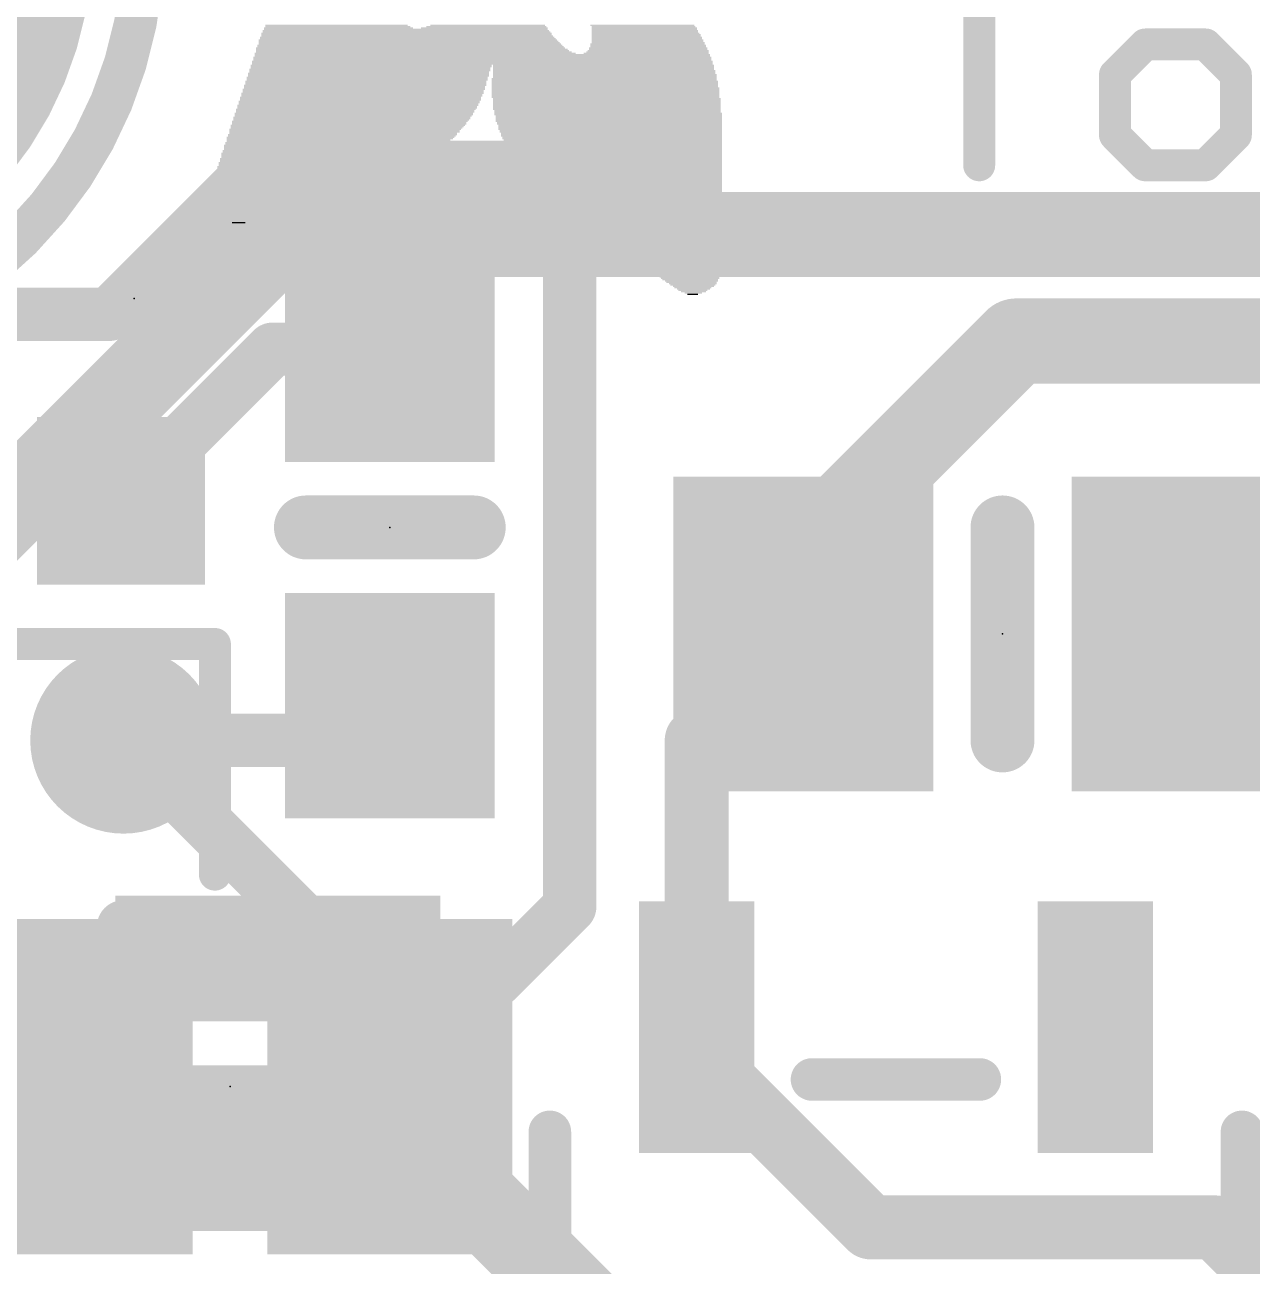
# Model space of a CAD drawing. Extents: x -5.4 to 34.1, y -8.2 to 17.9.
# Drawn here: x 3.97 to 9.83, y 8.92 to 14.84 of the extents above; entities that cross this region are included whole.
import ezdxf

# ---------------------------------------------------------------- set-up
doc = ezdxf.new("R2010")
doc.units = 0
for name, color, linetype in [('1', 12, 'CONTINUOUS'), ('16', 5, 'CONTINUOUS'), ('17', 110, 'CONTINUOUS'), ('18', 110, 'CONTINUOUS'), ('21', 40, 'CONTINUOUS'), ('23', 53, 'CONTINUOUS'), ('24', 53, 'CONTINUOUS')]:
    doc.layers.add(name, color=color, linetype=linetype)

# ---------------------------------------------------------------- blocks, each defined once
blk = doc.blocks.new('RECT')
blk.add_solid([(-0.5, -0.5), (0.5, -0.5), (-0.5, 0.5), (0.5, 0.5)])
blk = doc.blocks.new('ROUNDP')
at = {"const_width": 0.5}
blk.add_lwpolyline([(0, -0.25, 1), (0, 0.25, 1), (0, -0.25)], format="xyb", dxfattribs=at)
blk = doc.blocks.new('ROUNDV')
at = {"const_width": 0.5}
blk.add_lwpolyline([(0, -0.25, 1), (0, 0.25, 1), (0, -0.25)], format="xyb", dxfattribs=at)

msp = doc.modelspace()

# ---------------------------------------------------------------- linework, layer by layer
at = {"layer": '1'}
for points, const_width in [([(4.3765, 13.462), (5.0782, 14.1637)], 0.254), ([(5.0782, 14.1637), (6.5728, 14.1637)], 0.254), ([(6.5728, 14.1637), (6.5728, 10.6368)], 0.254), ([(3.822, 13.462), (4.3765, 13.462)], 0.254), ([(8.702, 13.335), (7.686, 12.319)], 0.4064), ([(8.702, 13.335), (13.208, 13.335)], 0.4064), ([(4.433, 12.573), (5.156, 13.296)], 0.254), ([(5.156, 13.296), (5.715, 13.296)], 0.254), ([(7.686, 11.938), (7.686, 12.319)], 0.4064), ([(7.178, 11.43), (7.686, 11.938)], 0.3048), ([(5.549, 11.43), (5.715, 11.596)], 0.254), ([(4.445, 11.43), (5.549, 11.43)], 0.254), ([(7.178, 10.0631), (7.178, 11.43)], 0.3048), ([(6.5728, 10.6368), (6.223, 10.287)], 0.254), ([(4.699, 10.287), (4.445, 10.541)], 0.254), ([(4.445, 10.541), (5.03, 10.541)], 0.254), ([(5.03, 10.541), (5.181, 10.39)], 0.254), ([(6.223, 10.287), (4.699, 10.287)], 0.254), ([(7.178, 10.0631), (7.178, 9.9361)], 0.3048), ([(8.0066, 9.1075), (7.178, 9.9361)], 0.3048), ([(3.691, 9.39), (5.181, 9.39)], 0.4064), ([(5.181, 9.39), (5.982, 9.39)], 0.4064), ([(5.982, 9.39), (6.924, 8.448)], 0.4064), ([(8.0066, 9.1075), (9.652, 9.1075)], 0.3048), ([(9.652, 9.1075), (10.414, 8.3455)], 0.3048)]:
    msp.add_lwpolyline(points, dxfattribs=dict(at, const_width=const_width))
for points, const_width in [([(5.0782, 14.2272, 1), (5.0782, 14.1002)], 0.127), ([(5.1231, 14.1188, 1), (5.0333, 14.2086)], 0.127), ([(6.6363, 14.1637, 1), (6.5093, 14.1637)], 0.127), ([(6.5728, 14.1002, 1), (6.5728, 14.2272)], 0.127), ([(4.3316, 13.5069, 1), (4.4214, 13.4171)], 0.127), ([(4.3765, 13.3985, 1), (4.3765, 13.5255)], 0.127), ([(8.702, 13.4366, 1), (8.702, 13.2334)], 0.2032), ([(8.7738, 13.2632, 1), (8.6302, 13.4068)], 0.2032), ([(5.156, 13.3595, 1), (5.156, 13.2325)], 0.127), ([(5.2009, 13.2511, 1), (5.1111, 13.3409)], 0.127), ([(5.715, 13.2325, 1), (5.715, 13.3595)], 0.127), ([(4.3881, 12.6179, 1), (4.4779, 12.5281)], 0.127), ([(7.7876, 12.319, 1), (7.5844, 12.319)], 0.2032), ([(7.6142, 12.3908, 1), (7.7578, 12.2472)], 0.2032), ([(7.7399, 11.8841, 1), (7.6321, 11.9919)], 0.1524), ([(7.5844, 11.938, 1), (7.7876, 11.938)], 0.2032), ([(5.7599, 11.5511, 1), (5.6701, 11.6409)], 0.127), ([(4.445, 11.4935, 1), (4.445, 11.3665)], 0.127), ([(5.549, 11.3665, 1), (5.549, 11.4935)], 0.127), ([(7.2542, 11.43, 1), (7.1018, 11.43)], 0.1524), ([(7.1241, 11.4839, 1), (7.2319, 11.3761)], 0.1524), ([(5.5041, 11.4749, 1), (5.5939, 11.3851)], 0.127), ([(6.6177, 10.5919, 1), (6.5279, 10.6817)], 0.127), ([(4.4899, 10.5859, 1), (4.4001, 10.4961)], 0.127), ([(4.445, 10.6045, 1), (4.445, 10.4775)], 0.127), ([(5.0749, 10.5859, 1), (4.9851, 10.4961)], 0.127), ([(5.03, 10.4775, 1), (5.03, 10.6045)], 0.127), ([(6.5093, 10.6368, 1), (6.6363, 10.6368)], 0.127), ([(5.1361, 10.3451, 1), (5.2259, 10.4349)], 0.127), ([(4.699, 10.3505, 1), (4.699, 10.2235)], 0.127), ([(4.6541, 10.2421, 1), (4.7439, 10.3319)], 0.127), ([(6.1781, 10.3319, 1), (6.2679, 10.2421)], 0.127), ([(6.223, 10.2235, 1), (6.223, 10.3505)], 0.127), ([(7.2542, 10.0631, 1), (7.1018, 10.0631)], 0.1524), ([(7.1018, 10.0631, 1), (7.2542, 10.0631)], 0.1524), ([(7.2319, 9.99, 1), (7.1241, 9.8822)], 0.1524), ([(7.1018, 9.9361, 1), (7.2542, 9.9361)], 0.1524), ([(5.181, 9.4916, 1), (5.181, 9.2884)], 0.2032), ([(5.181, 9.2884, 1), (5.181, 9.4916)], 0.2032), ([(6.0538, 9.4618, 1), (5.9102, 9.3182)], 0.2032), ([(5.982, 9.2884, 1), (5.982, 9.4916)], 0.2032), ([(8.0066, 9.1837, 1), (8.0066, 9.0313)], 0.1524), ([(7.9527, 9.0536, 1), (8.0605, 9.1614)], 0.1524), ([(9.7059, 9.1614, 1), (9.5981, 9.0536)], 0.1524), ([(9.652, 9.0313, 1), (9.652, 9.1837)], 0.1524)]:
    msp.add_lwpolyline(points, format="xyb", dxfattribs=dict(at, const_width=const_width))
at = {"layer": '16'}
for points, const_width in [([(5.207, 13.843), (3.302, 11.938)], 0.4064), ([(19.304, 13.843), (5.207, 13.843)], 0.4064), ([(5.715, 10.16), (4.445, 11.43)], 0.254), ([(4.191, 9.779), (3.302, 10.668)], 0.4064), ([(5.715, 9.779), (5.715, 10.16)], 0.254)]:
    msp.add_lwpolyline(points, dxfattribs=dict(at, const_width=const_width))
for points, const_width in [([(5.207, 13.9446, 1), (5.207, 13.7414)], 0.2032), ([(5.2788, 13.7712, 1), (5.1352, 13.9148)], 0.2032), ([(4.4899, 11.4749, 1), (4.4001, 11.3851)], 0.127), ([(5.7785, 10.16, 1), (5.6515, 10.16)], 0.127), ([(5.6701, 10.1151, 1), (5.7599, 10.2049)], 0.127), ([(4.1192, 9.7072, 1), (4.2628, 9.8508)], 0.2032), ([(5.6515, 9.779, 1), (5.7785, 9.779)], 0.127)]:
    msp.add_lwpolyline(points, format="xyb", dxfattribs=dict(at, const_width=const_width))
at = {"layer": '21'}
for points, const_width in [([(2.54, 13.24, 1), (2.54, 17.24, 1), (2.54, 13.24)], 0.2032), ([(9.3165, 14.7875, 1), (9.3165, 14.7113)], 0.0762), ([(9.3434, 14.7225, 1), (9.2896, 14.7764)], 0.0762), ([(9.6316, 14.7764, 1), (9.5777, 14.7225)], 0.0762), ([(9.6046, 14.7113, 1), (9.6046, 14.7875)], 0.0762), ([(9.2105, 14.6054, 1), (9.1343, 14.6054)], 0.0762), ([(9.1455, 14.6323, 1), (9.1994, 14.5784)], 0.0762), ([(9.7868, 14.6054, 1), (9.7106, 14.6054)], 0.0762), ([(9.7217, 14.5784, 1), (9.7756, 14.6323)], 0.0762), ([(9.1994, 14.3442, 1), (9.1455, 14.2903)], 0.0762), ([(9.7756, 14.2903, 1), (9.7217, 14.3442)], 0.0762), ([(9.1343, 14.3173, 1), (9.2105, 14.3173)], 0.0762), ([(9.7106, 14.3173, 1), (9.7868, 14.3173)], 0.0762), ([(8.4869, 14.1732, 1), (8.5631, 14.1732)], 0.0762), ([(9.3165, 14.2113, 1), (9.3165, 14.1351)], 0.0762), ([(9.2896, 14.1463, 1), (9.3434, 14.2001)], 0.0762), ([(9.5777, 14.2001, 1), (9.6316, 14.1463)], 0.0762), ([(9.6046, 14.1351, 1), (9.6046, 14.2113)], 0.0762), ([(5.315, 12.5222, 1), (5.315, 12.3698)], 0.1524), ([(6.115, 12.3698, 1), (6.115, 12.5222)], 0.1524), ([(8.7122, 12.446, 1), (8.5598, 12.446)], 0.1524), ([(4.9191, 11.89, 1), (4.8429, 11.89)], 0.0762), ([(4.881, 11.8519, 1), (4.881, 11.9281)], 0.0762), ([(8.5598, 11.43, 1), (8.7122, 11.43)], 0.1524), ([(4.8429, 10.79, 1), (4.9191, 10.79)], 0.0762), ([(7.728, 9.8638, 1), (7.728, 9.7622)], 0.1016), ([(8.528, 9.7622, 1), (8.528, 9.8638)], 0.1016), ([(6.5288, 9.563, 1), (6.4272, 9.563)], 0.1016), ([(9.8288, 9.563, 1), (9.7272, 9.563)], 0.1016)]:
    msp.add_lwpolyline(points, format="xyb", dxfattribs=dict(at, const_width=const_width))
for points, const_width in [([(8.525, 14.1732), (8.525, 15.0375)], 0.1524), ([(9.3165, 14.7494), (9.1724, 14.6054)], 0.1524), ([(9.6046, 14.7494), (9.3165, 14.7494)], 0.1524), ([(9.7487, 14.6054), (9.6046, 14.7494)], 0.1524), ([(9.1724, 14.6054), (9.1724, 14.3173)], 0.1524), ([(9.7487, 14.3173), (9.7487, 14.6054)], 0.1524), ([(9.1724, 14.3173), (9.3165, 14.1732)], 0.1524), ([(9.6046, 14.1732), (9.7487, 14.3173)], 0.1524), ([(9.3165, 14.1732), (9.6046, 14.1732)], 0.1524), ([(6.115, 12.446), (5.315, 12.446)], 0.3048), ([(8.636, 12.446), (8.636, 11.43)], 0.3048), ([(2.281, 11.89), (4.881, 11.89)], 0.1524), ([(4.881, 11.89), (4.881, 10.79)], 0.1524), ([(7.728, 9.813), (8.528, 9.813)], 0.2032), ([(6.478, 9.563), (6.478, 7.963)], 0.2032), ([(9.778, 9.563), (9.778, 7.963)], 0.2032)]:
    msp.add_lwpolyline(points, dxfattribs=dict(at, const_width=const_width))
at = {"layer": '23'}
for p in [(4.4958, 13.5382), (5.715, 12.446), (8.636, 11.938)]:
    msp.add_point(p, dxfattribs=at)
at = {"layer": '24'}
msp.add_point((4.953, 9.779), dxfattribs=at)

# ---------------------------------------------------------------- block references
at = {"layer": '1', "xscale": 1.075, "rotation": 270}
for p in [(5.715, 13.296), (5.715, 11.596)]:
    msp.add_blockref('RECT', p, dxfattribs=at)
at = {"layer": '1', "xscale": 0.8, "yscale": 0.8, "rotation": 90}
msp.add_blockref('RECT', (4.433, 12.573), dxfattribs=at)
at = {"layer": '1'}
for p, xscale, yscale in [((7.686, 11.938), 1.24, 1.5), ((9.586, 11.938), 1.24, 1.5), ((5.181, 10.39), 1.55, 0.6), ((7.178, 10.0631), 0.55, 1.2), ((9.078, 10.0631), 0.55, 1.2), ((5.181, 9.39), 1.55, 0.6)]:
    msp.add_blockref('RECT', p, dxfattribs=dict(at, xscale=xscale, yscale=yscale))
at = {"layer": '16', "xscale": 1.1684, "yscale": 1.6002, "rotation": 180}
for p in [(4.191, 9.779), (5.715, 9.779)]:
    msp.add_blockref('RECT', p, dxfattribs=at)
at = {"layer": '16', "xscale": 0.635, "yscale": 0.2032}
msp.add_blockref('RECT', (4.953, 9.779), dxfattribs=at)
at = {"layer": '17', "xscale": 3.516, "yscale": 3.516}
msp.add_blockref('ROUNDP', (2.54, 15.24), dxfattribs=at)
msp.add_blockref('ROUNDP', (2.54, 15.24), dxfattribs=at)
at = {"layer": '18', "xscale": 0.889, "yscale": 0.889}
msp.add_blockref('ROUNDV', (4.445, 11.43), dxfattribs=at)
msp.add_blockref('ROUNDV', (4.445, 11.43), dxfattribs=at)
at = {"layer": '21'}
for p, xscale, yscale in [((5.7944, 14.8018), 1.3843, 0.0063), ((5.7912, 14.8146), 1.3652, 0.0063), ((5.7944, 14.8082), 1.3716, 0.0064), ((5.4705, 14.8273), 0.7112, 0.0063), ((5.7912, 14.8209), 1.3526, 0.0064), ((5.461, 14.8399), 0.6794, 0.0063), ((5.4674, 14.8336), 0.6921, 0.0064), ((6.1659, 14.8273), 0.6033, 0.0063), ((6.1753, 14.8336), 0.5715, 0.0064), ((6.1818, 14.8399), 0.5461, 0.0063), ((6.9184, 14.8399), 0.4953, 0.0063), ((6.9247, 14.8336), 0.4953, 0.0064), ((6.931, 14.8146), 0.508, 0.0063), ((6.931, 14.8082), 0.508, 0.0064), ((6.9342, 14.8018), 0.5144, 0.0063), ((6.9279, 14.8273), 0.5017, 0.0063), ((6.9279, 14.8209), 0.5017, 0.0064), ((5.8102, 14.7447), 1.4541, 0.0064), ((5.8007, 14.7701), 1.4224, 0.0064), ((5.8039, 14.7637), 1.4288, 0.0063), ((5.8102, 14.7511), 1.4415, 0.0063), ((5.8071, 14.7574), 1.4351, 0.0064), ((5.8007, 14.7765), 1.4097, 0.0063), ((5.7976, 14.7828), 1.4033, 0.0064), ((5.7976, 14.7892), 1.3907, 0.0063), ((5.7944, 14.7955), 1.3843, 0.0064), ((6.9438, 14.7511), 0.5461, 0.0063), ((6.9469, 14.7447), 0.5524, 0.0064), ((6.9405, 14.7828), 0.5271, 0.0064), ((6.9405, 14.7765), 0.5271, 0.0063), ((6.9437, 14.7701), 0.5334, 0.0064), ((6.9437, 14.7637), 0.5334, 0.0063), ((6.9469, 14.7574), 0.5398, 0.0064), ((6.9374, 14.7955), 0.5207, 0.0064), ((6.9374, 14.7892), 0.5207, 0.0063), ((6.1563, 14.6875), 2.1844, 0.0063), ((6.1563, 14.6812), 2.1844, 0.0064), ((5.8357, 14.7066), 1.5303, 0.0064), ((6.1564, 14.7003), 2.1717, 0.0063), ((6.1564, 14.6939), 2.1717, 0.0064), ((5.8134, 14.732), 1.4732, 0.0064), ((5.8197, 14.7256), 1.4859, 0.0063), ((5.8293, 14.713), 1.505, 0.0063), ((5.823, 14.7193), 1.4923, 0.0064), ((5.8135, 14.7384), 1.4605, 0.0063), ((6.9374, 14.7066), 0.5969, 0.0064), ((6.9437, 14.713), 0.5842, 0.0063), ((6.9469, 14.7193), 0.5778, 0.0064), ((6.9469, 14.732), 0.5652, 0.0064), ((6.9469, 14.7256), 0.5652, 0.0063), ((6.9469, 14.7384), 0.5524, 0.0063), ((5.6198, 14.6304), 1.1493, 0.0064), ((5.6198, 14.6241), 1.1493, 0.0063), ((5.6261, 14.6494), 1.1494, 0.0063), ((5.6261, 14.6431), 1.1494, 0.0064), ((5.6229, 14.6368), 1.143, 0.0063), ((6.1564, 14.6685), 2.1971, 0.0064), ((6.1564, 14.6622), 2.1971, 0.0063), ((6.1564, 14.6558), 2.1971, 0.0064), ((6.1563, 14.6749), 2.1844, 0.0063), ((6.7342, 14.6494), 1.0541, 0.0063), ((6.7342, 14.6431), 1.0541, 0.0064), ((6.7342, 14.6368), 1.0541, 0.0063), ((6.7342, 14.6304), 1.0541, 0.0064), ((6.7374, 14.6241), 1.0605, 0.0063), ((5.6007, 14.5732), 1.1494, 0.0063), ((5.6007, 14.5669), 1.1494, 0.0064), ((5.6071, 14.5923), 1.1493, 0.0064), ((5.6071, 14.586), 1.1493, 0.0063), ((5.6071, 14.5796), 1.1493, 0.0064), ((5.6134, 14.6113), 1.1494, 0.0063), ((5.6134, 14.605), 1.1494, 0.0064), ((5.6134, 14.5987), 1.1494, 0.0063), ((5.6166, 14.6177), 1.143, 0.0064), ((6.7374, 14.586), 1.0731, 0.0063), ((6.7374, 14.5796), 1.0731, 0.0064), ((6.7406, 14.5732), 1.0795, 0.0063), ((6.7406, 14.5669), 1.0795, 0.0064), ((6.7405, 14.605), 1.0668, 0.0064), ((6.7405, 14.5987), 1.0668, 0.0063), ((6.7405, 14.5923), 1.0668, 0.0064), ((6.7374, 14.6177), 1.0605, 0.0064), ((6.7374, 14.6113), 1.0605, 0.0063), ((5.5817, 14.5098), 1.1493, 0.0063), ((5.5817, 14.5034), 1.1493, 0.0064), ((5.5849, 14.5161), 1.1557, 0.0064), ((5.5911, 14.5352), 1.1557, 0.0063), ((5.588, 14.5288), 1.1494, 0.0064), ((5.588, 14.5225), 1.1494, 0.0063), ((5.5976, 14.5542), 1.1557, 0.0064), ((5.5944, 14.5479), 1.1493, 0.0063), ((5.5944, 14.5415), 1.1493, 0.0064), ((5.6007, 14.5606), 1.1494, 0.0063), ((6.7406, 14.5606), 1.0795, 0.0063), ((6.7406, 14.5542), 1.0795, 0.0064), ((6.7406, 14.5479), 1.0795, 0.0063), ((6.7437, 14.5415), 1.0858, 0.0064), ((6.7437, 14.5352), 1.0858, 0.0063), ((6.7437, 14.5288), 1.0858, 0.0064), ((6.7437, 14.5225), 1.0858, 0.0063), ((6.7437, 14.5161), 1.0858, 0.0064), ((6.7437, 14.5098), 1.0858, 0.0063), ((6.7437, 14.5034), 1.0858, 0.0064), ((5.5626, 14.459), 1.1494, 0.0063), ((5.5594, 14.4526), 1.143, 0.0064), ((5.5594, 14.4463), 1.143, 0.0063), ((5.569, 14.478), 1.1493, 0.0064), ((5.569, 14.4717), 1.1493, 0.0063), ((5.5658, 14.4653), 1.143, 0.0064), ((5.5753, 14.4971), 1.1494, 0.0063), ((5.5753, 14.4907), 1.1494, 0.0064), ((5.5753, 14.4844), 1.1494, 0.0063), ((6.7437, 14.4971), 1.0858, 0.0063), ((6.75, 14.4907), 1.0859, 0.0064), ((6.75, 14.4844), 1.0859, 0.0063), ((6.75, 14.478), 1.0859, 0.0064), ((6.75, 14.4717), 1.0859, 0.0063), ((6.75, 14.4653), 1.0859, 0.0064), ((6.75, 14.459), 1.0859, 0.0063), ((6.75, 14.4526), 1.0859, 0.0064), ((6.75, 14.4463), 1.0859, 0.0063), ((5.5341, 14.4018), 1.1303, 0.0064), ((5.5341, 14.3955), 1.1303, 0.0063), ((5.5309, 14.3891), 1.1239, 0.0064), ((5.5436, 14.4209), 1.1367, 0.0063), ((5.5436, 14.4145), 1.1367, 0.0064), ((5.5404, 14.4082), 1.1303, 0.0063), ((5.5531, 14.4399), 1.143, 0.0064), ((5.5499, 14.4336), 1.1366, 0.0063), ((5.5499, 14.4272), 1.1366, 0.0064), ((6.75, 14.4399), 1.0859, 0.0064), ((6.7564, 14.4209), 1.0858, 0.0063), ((6.7564, 14.4145), 1.0858, 0.0064), ((6.7533, 14.4336), 1.0795, 0.0063), ((6.7533, 14.4272), 1.0795, 0.0064), ((6.7595, 14.4082), 1.0795, 0.0063), ((6.7595, 14.4018), 1.0795, 0.0064), ((6.7595, 14.3955), 1.0795, 0.0063), ((6.7595, 14.3891), 1.0795, 0.0064), ((5.5023, 14.3447), 1.1049, 0.0063), ((5.4991, 14.3383), 1.0986, 0.0064), ((5.4991, 14.332), 1.0986, 0.0063), ((5.4928, 14.3256), 1.0859, 0.0064), ((5.515, 14.3637), 1.1176, 0.0064), ((5.5118, 14.3574), 1.1112, 0.0063), ((5.5087, 14.351), 1.1049, 0.0064), ((5.5245, 14.3828), 1.124, 0.0063), ((5.5213, 14.3764), 1.1176, 0.0064), ((5.5213, 14.3701), 1.1176, 0.0063), ((6.7595, 14.3828), 1.0795, 0.0063), ((6.7628, 14.3764), 1.0731, 0.0064), ((6.7628, 14.3701), 1.0731, 0.0063), ((6.7659, 14.3637), 1.0668, 0.0064), ((6.7659, 14.3574), 1.0668, 0.0063), ((6.7659, 14.351), 1.0668, 0.0064), ((6.7659, 14.3447), 1.0668, 0.0063), ((6.7691, 14.3383), 1.0604, 0.0064), ((6.7691, 14.332), 1.0604, 0.0063), ((6.7723, 14.3256), 1.0541, 0.0064), ((5.4515, 14.2685), 1.0541, 0.0063), ((5.461, 14.2812), 1.0604, 0.0063), ((5.4579, 14.2748), 1.0541, 0.0064), ((5.4801, 14.3066), 1.0859, 0.0063), ((5.4769, 14.3002), 1.0795, 0.0064), ((5.4705, 14.2939), 1.0668, 0.0063), ((5.4674, 14.2875), 1.0605, 0.0064), ((5.4896, 14.3193), 1.0922, 0.0063), ((5.4864, 14.3129), 1.0858, 0.0064), ((6.7723, 14.3193), 1.0541, 0.0063), ((6.7723, 14.3129), 1.0541, 0.0064), ((6.7755, 14.3066), 1.0477, 0.0063), ((6.7755, 14.3002), 1.0477, 0.0064), ((6.7786, 14.2939), 1.0414, 0.0063), ((6.7786, 14.2875), 1.0414, 0.0064), ((6.7818, 14.2812), 1.035, 0.0063), ((6.7818, 14.2748), 1.035, 0.0064), ((6.785, 14.2685), 1.0287, 0.0063), ((5.4197, 14.2304), 1.016, 0.0063), ((5.4102, 14.2177), 0.997, 0.0063), ((5.4134, 14.224), 1.0033, 0.0064), ((5.4039, 14.2113), 0.9843, 0.0064), ((5.4293, 14.2431), 1.0223, 0.0063), ((5.4261, 14.2367), 1.016, 0.0064), ((5.4483, 14.2621), 1.0478, 0.0064), ((5.4388, 14.2494), 1.0287, 0.0064), ((5.442, 14.2558), 1.0351, 0.0063), ((6.785, 14.2621), 1.0287, 0.0064), ((6.7881, 14.2558), 1.0223, 0.0063), ((6.7913, 14.2494), 1.016, 0.0064), ((6.7913, 14.2431), 1.016, 0.0063), ((6.7945, 14.2367), 1.0096, 0.0064), ((6.7945, 14.2304), 1.0096, 0.0063), ((6.7976, 14.224), 1.0033, 0.0064), ((6.8009, 14.2177), 0.9969, 0.0063), ((6.8009, 14.2113), 0.9969, 0.0064), ((5.3308, 14.1478), 0.889, 0.0064), ((5.3403, 14.1542), 0.8953, 0.0063), ((5.3467, 14.1605), 0.908, 0.0064), ((5.3531, 14.1669), 0.9207, 0.0063), ((5.3753, 14.1859), 0.9525, 0.0064), ((5.3689, 14.1796), 0.9398, 0.0063), ((5.3626, 14.1732), 0.9271, 0.0064), ((5.3975, 14.205), 0.9842, 0.0063), ((5.3848, 14.1923), 0.9588, 0.0063), ((5.3912, 14.1986), 0.9715, 0.0064), ((6.804, 14.205), 0.9906, 0.0063), ((6.8072, 14.1986), 0.9842, 0.0064), ((6.8072, 14.1923), 0.9842, 0.0063), ((6.8104, 14.1859), 0.9779, 0.0064), ((6.8136, 14.1796), 0.9715, 0.0063), ((6.8167, 14.1732), 0.9652, 0.0064), ((6.8167, 14.1669), 0.9652, 0.0063), ((6.8199, 14.1605), 0.9588, 0.0064), ((6.8231, 14.1542), 0.9525, 0.0063), ((6.8262, 14.1478), 0.9461, 0.0064), ((5.2388, 14.0907), 0.7429, 0.0063), ((5.2705, 14.1097), 0.7938, 0.0064), ((5.2515, 14.097), 0.7557, 0.0064), ((5.261, 14.1034), 0.7747, 0.0063), ((5.3022, 14.1288), 0.8445, 0.0063), ((5.2927, 14.1224), 0.8255, 0.0064), ((5.2832, 14.1161), 0.8064, 0.0063), ((5.3213, 14.1415), 0.87, 0.0063), ((5.315, 14.1351), 0.8573, 0.0064), ((6.8294, 14.1415), 0.9398, 0.0063), ((6.8294, 14.1351), 0.9398, 0.0064), ((6.8326, 14.1288), 0.9334, 0.0063), ((6.8357, 14.1224), 0.9271, 0.0064), ((6.839, 14.1161), 0.9207, 0.0063), ((6.8421, 14.1097), 0.9144, 0.0064), ((6.8453, 14.1034), 0.908, 0.0063), ((6.8485, 14.097), 0.9017, 0.0064), ((6.8517, 14.0907), 0.8953, 0.0063), ((5.1879, 14.0589), 0.6541, 0.0064), ((5.1784, 14.0526), 0.635, 0.0063), ((5.1689, 14.0462), 0.616, 0.0064), ((5.1593, 14.0399), 0.5969, 0.0063), ((5.1498, 14.0335), 0.5779, 0.0064), ((5.2197, 14.078), 0.7048, 0.0063), ((5.2102, 14.0716), 0.6858, 0.0064), ((5.2293, 14.0843), 0.7239, 0.0064), ((5.2007, 14.0653), 0.6667, 0.0063), ((6.8548, 14.0843), 0.889, 0.0064), ((6.858, 14.078), 0.8826, 0.0063), ((6.8612, 14.0716), 0.8763, 0.0064), ((6.8643, 14.0653), 0.8699, 0.0063), ((6.8675, 14.0589), 0.8636, 0.0064), ((6.8707, 14.0526), 0.8572, 0.0063), ((6.8739, 14.0462), 0.8509, 0.0064), ((6.8771, 14.0399), 0.8445, 0.0063), ((6.8834, 14.0335), 0.8318, 0.0064), ((5.1403, 14.0272), 0.5588, 0.0063), ((5.1276, 14.0208), 0.5334, 0.0064), ((5.1212, 14.0145), 0.5207, 0.0063), ((5.1086, 14.0081), 0.4953, 0.0064), ((5.1022, 14.0018), 0.4826, 0.0063), ((5.0927, 13.9954), 0.4636, 0.0064), ((5.0864, 13.9891), 0.4381, 0.0063), ((5.0737, 13.9827), 0.4127, 0.0064), ((5.0705, 13.9764), 0.3937, 0.0063), ((5.061, 13.97), 0.3747, 0.0064), ((6.8866, 14.0272), 0.8255, 0.0063), ((6.8898, 14.0208), 0.8191, 0.0064), ((6.8929, 14.0145), 0.8128, 0.0063), ((6.8993, 14.0081), 0.8001, 0.0064), ((6.9024, 14.0018), 0.7937, 0.0063), ((6.9056, 13.9954), 0.7874, 0.0064), ((6.912, 13.9891), 0.7747, 0.0063), ((6.9152, 13.9827), 0.7683, 0.0064), ((6.9183, 13.9764), 0.762, 0.0063), ((6.9247, 13.97), 0.7493, 0.0064), ((5.0514, 13.9637), 0.3429, 0.0063), ((5.0451, 13.9573), 0.3302, 0.0064), ((5.0356, 13.951), 0.2985, 0.0063), ((5.0324, 13.9446), 0.2794, 0.0064), ((5.0229, 13.9383), 0.2477, 0.0063), ((5.0165, 13.9319), 0.2222, 0.0064), ((5.0102, 13.9256), 0.1969, 0.0063), ((5.007, 13.9192), 0.1651, 0.0064), ((5.0007, 13.9129), 0.1397, 0.0063), ((6.9279, 13.9637), 0.7429, 0.0063), ((6.931, 13.9573), 0.7366, 0.0064), ((6.9374, 13.951), 0.7239, 0.0063), ((6.9405, 13.9446), 0.7175, 0.0064), ((6.9469, 13.9383), 0.7048, 0.0063), ((6.9501, 13.9319), 0.6985, 0.0064), ((6.9533, 13.9256), 0.6921, 0.0063), ((6.9596, 13.9192), 0.6794, 0.0064), ((6.9628, 13.9129), 0.6731, 0.0063), ((4.9943, 13.9065), 0.1016, 0.0064), ((4.9943, 13.9002), 0.0635, 0.0063), ((6.966, 13.9065), 0.6667, 0.0064), ((6.9723, 13.9002), 0.654, 0.0063), ((6.9755, 13.8938), 0.6477, 0.0064), ((6.9787, 13.8875), 0.6413, 0.0063), ((6.985, 13.8811), 0.6286, 0.0064), ((6.9882, 13.8748), 0.6223, 0.0063), ((6.9945, 13.8684), 0.6096, 0.0064), ((6.9977, 13.862), 0.6032, 0.0063), ((7.0009, 13.8557), 0.5969, 0.0064), ((7.0072, 13.8494), 0.5842, 0.0063), ((7.0104, 13.843), 0.5778, 0.0064), ((7.0136, 13.8367), 0.5715, 0.0063), ((7.0199, 13.8303), 0.5588, 0.0064), ((7.0231, 13.8239), 0.5524, 0.0063), ((7.0263, 13.8176), 0.5461, 0.0064), ((7.0326, 13.8113), 0.5334, 0.0063), ((7.0358, 13.8049), 0.527, 0.0064), ((7.0422, 13.7986), 0.5143, 0.0063), ((7.0453, 13.7922), 0.508, 0.0064), ((7.0485, 13.7858), 0.5016, 0.0063), ((7.0549, 13.7795), 0.4889, 0.0064), ((7.058, 13.7732), 0.4826, 0.0063), ((7.0612, 13.7668), 0.4762, 0.0064), ((7.0676, 13.7605), 0.4635, 0.0063), ((7.0707, 13.7541), 0.4572, 0.0064), ((7.0739, 13.7477), 0.4508, 0.0063), ((7.0803, 13.7414), 0.4381, 0.0064), ((7.0834, 13.7351), 0.4318, 0.0063), ((7.0898, 13.7287), 0.4191, 0.0064), ((7.093, 13.7224), 0.4127, 0.0063), ((7.0961, 13.716), 0.4064, 0.0064), ((7.1025, 13.7096), 0.3937, 0.0063), ((7.1057, 13.7033), 0.3873, 0.0064), ((7.1088, 13.697), 0.381, 0.0063), ((7.1152, 13.6906), 0.3683, 0.0064), ((7.1184, 13.6843), 0.3619, 0.0063), ((7.1247, 13.6779), 0.3492, 0.0064), ((7.1247, 13.6715), 0.3366, 0.0063), ((7.1279, 13.6652), 0.3302, 0.0064), ((7.1343, 13.6589), 0.3175, 0.0063), ((7.1374, 13.6525), 0.3112, 0.0064), ((7.1374, 13.6462), 0.2984, 0.0063), ((7.1438, 13.6398), 0.2857, 0.0064), ((7.1469, 13.6334), 0.2794, 0.0063), ((7.147, 13.6271), 0.2667, 0.0064), ((7.1533, 13.6208), 0.254, 0.0063), ((7.1533, 13.6144), 0.2413, 0.0064), ((7.1596, 13.6081), 0.2286, 0.0063), ((7.1597, 13.6017), 0.2159, 0.0064), ((7.1628, 13.5953), 0.1968, 0.0063), ((7.1596, 13.589), 0.1778, 0.0064), ((7.1628, 13.5827), 0.1588, 0.0063), ((7.1597, 13.5763), 0.1397, 0.0064), ((7.1628, 13.57), 0.1206, 0.0063), ((7.1628, 13.5636), 0.0826, 0.0064), ((7.1596, 13.5572), 0.0508, 0.0063)]:
    msp.add_blockref('RECT', p, dxfattribs=dict(at, xscale=xscale, yscale=yscale))

doc.saveas('drawing.dxf')
